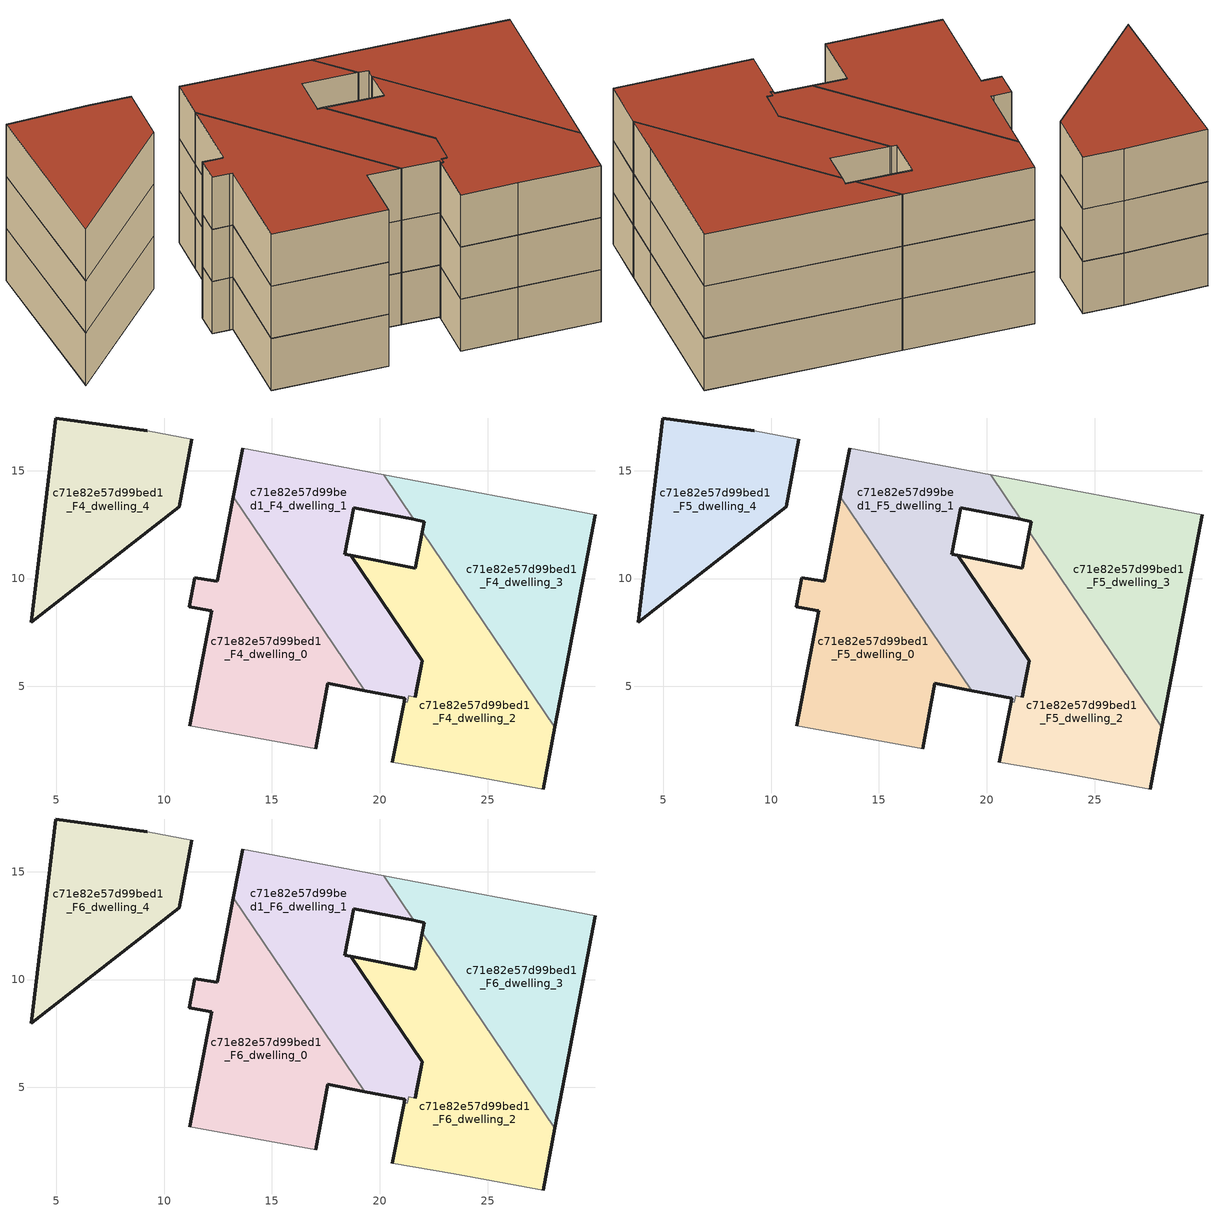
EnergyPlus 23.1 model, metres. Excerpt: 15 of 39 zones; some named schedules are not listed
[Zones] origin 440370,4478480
c71e82e57d99bed1_F4_dwelling_0
 floor to c71e82e57d99bed1_F3_dwelling_0 (EU_floor_Construction): 17.02,2.12 17.58,5.14 19.31,4.81 13.21,13.79 12.45,9.87 12.31,9.89 11.42,10.05 11.16,8.68 12.04,8.53 12.2,8.5 11.18,3.18 z12
 wall outside (EU_wall_Construction): 19.31,4.81 17.58,5.14 17.02,2.12 / 11.18,3.18 12.2,8.5 12.04,8.53 11.16,8.68 11.42,10.05 12.31,9.89 12.45,9.87 13.21,13.79 z12:15
 wall adiabatic (EU_wall_Construction): 17.02,2.12 11.18,3.18 z12:15
 wall to c71e82e57d99bed1_F4_dwelling_1 (EU_wall_Construction): 13.21,13.79 19.31,4.81 z12:15
c71e82e57d99bed1_F4_dwelling_1
 floor to c71e82e57d99bed1_F3_dwelling_1 (EU_floor_Construction): 21.63,4.51 21.96,6.19 18.64,11.08 18.36,11.13 18.78,13.29 21.58,12.74 20.17,14.81 13.65,16.04 13.21,13.79 19.31,4.81 21.16,4.45 21.13,4.3 21.28,4.27 21.34,4.57 z12
 wall outside (EU_wall_Construction): 21.13,4.3 21.16,4.45 19.31,4.81 / 13.21,13.79 13.65,16.04 / 21.58,12.74 18.78,13.29 18.36,11.13 18.64,11.08 21.96,6.19 21.63,4.51 z12:15
 wall adiabatic (EU_wall_Construction): 13.65,16.04 20.17,14.81 z12:15
 wall to c71e82e57d99bed1_F4_dwelling_2 (EU_wall_Construction): 21.63,4.51 21.34,4.57 21.28,4.27 21.13,4.3 z12:15
 wall to c71e82e57d99bed1_F4_dwelling_3 (EU_wall_Construction): 20.17,14.81 21.58,12.74 z12:15
c71e82e57d99bed1_F4_dwelling_2
 floor to c71e82e57d99bed1_F3_dwelling_2 (EU_floor_Construction): 27.56,0.25 28.12,3.11 21.97,12.17 21.65,10.48 18.64,11.08 21.96,6.19 21.69,4.8 21.63,4.51 21.34,4.57 21.28,4.27 21.13,4.3 20.58,1.48 23.42,0.99 z12
 wall outside (EU_wall_Construction): 28.12,3.11 27.56,0.25 / 20.58,1.48 21.13,4.3 / 21.63,4.51 21.69,4.8 21.96,6.19 18.64,11.08 21.65,10.48 21.97,12.17 z12:15
 wall adiabatic (EU_wall_Construction): 27.56,0.25 23.42,0.99 20.58,1.48 z12:15
 wall to c71e82e57d99bed1_F4_dwelling_3 (EU_wall_Construction): 21.97,12.17 28.12,3.11 z12:15
c71e82e57d99bed1_F4_dwelling_3
 floor to c71e82e57d99bed1_F3_dwelling_3 (EU_floor_Construction): 28.12,3.11 28.58,5.52 30,12.95 20.17,14.81 21.58,12.74 22.06,12.64 21.97,12.17 z12
 wall outside (EU_wall_Construction): 21.97,12.17 22.06,12.64 21.58,12.74 / 30,12.95 28.58,5.52 28.12,3.11 z12:15
 wall adiabatic (EU_wall_Construction): 20.17,14.81 30,12.95 z12:15
c71e82e57d99bed1_F4_dwelling_4
 floor to c71e82e57d99bed1_F3_dwelling_4 (EU_floor_Construction): 10.69,13.34 11.28,16.46 9.21,16.84 4.97,17.44 3.83,7.98 z12
 wall outside (EU_wall_Construction): 11.28,16.46 10.69,13.34 3.83,7.98 4.97,17.44 9.21,16.84 z12:15
 wall adiabatic (EU_wall_Construction): 9.21,16.84 11.28,16.46 z12:15
c71e82e57d99bed1_F5_dwelling_0
 floor to c71e82e57d99bed1_F4_dwelling_0 (EU_floor_Construction): 17.02,2.12 17.58,5.14 19.31,4.81 13.21,13.79 12.45,9.87 12.31,9.89 11.42,10.05 11.16,8.68 12.04,8.53 12.2,8.5 11.18,3.18 z15
 wall outside (EU_wall_Construction): 19.31,4.81 17.58,5.14 17.02,2.12 / 11.18,3.18 12.2,8.5 12.04,8.53 11.16,8.68 11.42,10.05 12.31,9.89 12.45,9.87 13.21,13.79 z15:18
 wall adiabatic (EU_wall_Construction): 17.02,2.12 11.18,3.18 z15:18
 wall to c71e82e57d99bed1_F5_dwelling_1 (EU_wall_Construction): 13.21,13.79 19.31,4.81 z15:18
c71e82e57d99bed1_F5_dwelling_1
 floor to c71e82e57d99bed1_F4_dwelling_1 (EU_floor_Construction): 21.63,4.51 21.96,6.19 18.64,11.08 18.36,11.13 18.78,13.29 21.58,12.74 20.17,14.81 13.65,16.04 13.21,13.79 19.31,4.81 21.16,4.45 21.13,4.3 21.28,4.27 21.34,4.57 z15
 wall outside (EU_wall_Construction): 21.13,4.3 21.16,4.45 19.31,4.81 / 13.21,13.79 13.65,16.04 / 21.58,12.74 18.78,13.29 18.36,11.13 18.64,11.08 21.96,6.19 21.63,4.51 z15:18
 wall adiabatic (EU_wall_Construction): 13.65,16.04 20.17,14.81 z15:18
 wall to c71e82e57d99bed1_F5_dwelling_2 (EU_wall_Construction): 21.63,4.51 21.34,4.57 21.28,4.27 21.13,4.3 z15:18
 wall to c71e82e57d99bed1_F5_dwelling_3 (EU_wall_Construction): 20.17,14.81 21.58,12.74 z15:18
c71e82e57d99bed1_F5_dwelling_2
 floor to c71e82e57d99bed1_F4_dwelling_2 (EU_floor_Construction): 27.56,0.25 28.12,3.11 21.97,12.17 21.65,10.48 18.64,11.08 21.96,6.19 21.69,4.8 21.63,4.51 21.34,4.57 21.28,4.27 21.13,4.3 20.58,1.48 23.42,0.99 z15
 wall outside (EU_wall_Construction): 28.12,3.11 27.56,0.25 / 20.58,1.48 21.13,4.3 / 21.63,4.51 21.69,4.8 21.96,6.19 18.64,11.08 21.65,10.48 21.97,12.17 z15:18
 wall adiabatic (EU_wall_Construction): 27.56,0.25 23.42,0.99 20.58,1.48 z15:18
 wall to c71e82e57d99bed1_F5_dwelling_3 (EU_wall_Construction): 21.97,12.17 28.12,3.11 z15:18
c71e82e57d99bed1_F5_dwelling_3
 floor to c71e82e57d99bed1_F4_dwelling_3 (EU_floor_Construction): 28.12,3.11 28.58,5.52 30,12.95 20.17,14.81 21.58,12.74 22.06,12.64 21.97,12.17 z15
 wall outside (EU_wall_Construction): 21.97,12.17 22.06,12.64 21.58,12.74 / 30,12.95 28.58,5.52 28.12,3.11 z15:18
 wall adiabatic (EU_wall_Construction): 20.17,14.81 30,12.95 z15:18
c71e82e57d99bed1_F5_dwelling_4
 floor to c71e82e57d99bed1_F4_dwelling_4 (EU_floor_Construction): 10.69,13.34 11.28,16.46 9.21,16.84 4.97,17.44 3.83,7.98 z15
 wall outside (EU_wall_Construction): 11.28,16.46 10.69,13.34 3.83,7.98 4.97,17.44 9.21,16.84 z15:18
 wall adiabatic (EU_wall_Construction): 9.21,16.84 11.28,16.46 z15:18
c71e82e57d99bed1_F6_dwelling_0
 floor to c71e82e57d99bed1_F5_dwelling_0 (EU_floor_Construction): 17.02,2.12 17.58,5.14 19.31,4.81 13.21,13.79 12.45,9.87 12.31,9.89 11.42,10.05 11.16,8.68 12.04,8.53 12.2,8.5 11.18,3.18 z18
 wall outside (EU_wall_Construction): 19.31,4.81 17.58,5.14 17.02,2.12 / 11.18,3.18 12.2,8.5 12.04,8.53 11.16,8.68 11.42,10.05 12.31,9.89 12.45,9.87 13.21,13.79 z18:21
 wall adiabatic (EU_wall_Construction): 17.02,2.12 11.18,3.18 z18:21
 wall to c71e82e57d99bed1_F6_dwelling_1 (EU_wall_Construction): 13.21,13.79 19.31,4.81 z18:21
 roof outside (EU_roof_Construction): 13.21,13.79 19.31,4.81 17.58,5.14 17.02,2.12 11.18,3.18 12.2,8.5 12.04,8.53 11.16,8.68 11.42,10.05 12.31,9.89 12.45,9.87 z21
c71e82e57d99bed1_F6_dwelling_1
 floor to c71e82e57d99bed1_F5_dwelling_1 (EU_floor_Construction): 21.63,4.51 21.96,6.19 18.64,11.08 18.36,11.13 18.78,13.29 21.58,12.74 20.17,14.81 13.65,16.04 13.21,13.79 19.31,4.81 21.16,4.45 21.13,4.3 21.28,4.27 21.34,4.57 z18
 wall outside (EU_wall_Construction): 21.13,4.3 21.16,4.45 19.31,4.81 / 13.21,13.79 13.65,16.04 / 21.58,12.74 18.78,13.29 18.36,11.13 18.64,11.08 21.96,6.19 21.63,4.51 z18:21
 wall adiabatic (EU_wall_Construction): 13.65,16.04 20.17,14.81 z18:21
 wall to c71e82e57d99bed1_F6_dwelling_2 (EU_wall_Construction): 21.63,4.51 21.34,4.57 21.28,4.27 21.13,4.3 z18:21
 wall to c71e82e57d99bed1_F6_dwelling_3 (EU_wall_Construction): 20.17,14.81 21.58,12.74 z18:21
 roof outside (EU_roof_Construction): 20.17,14.81 21.58,12.74 18.78,13.29 18.36,11.13 18.64,11.08 21.96,6.19 21.63,4.51 21.34,4.57 21.28,4.27 21.13,4.3 21.16,4.45 19.31,4.81 13.21,13.79 13.65,16.04 z21
c71e82e57d99bed1_F6_dwelling_2
 floor to c71e82e57d99bed1_F5_dwelling_2 (EU_floor_Construction): 27.56,0.25 28.12,3.11 21.97,12.17 21.65,10.48 18.64,11.08 21.96,6.19 21.69,4.8 21.63,4.51 21.34,4.57 21.28,4.27 21.13,4.3 20.58,1.48 23.42,0.99 z18
 wall outside (EU_wall_Construction): 28.12,3.11 27.56,0.25 / 20.58,1.48 21.13,4.3 / 21.63,4.51 21.69,4.8 21.96,6.19 18.64,11.08 21.65,10.48 21.97,12.17 z18:21
 wall adiabatic (EU_wall_Construction): 27.56,0.25 23.42,0.99 20.58,1.48 z18:21
 wall to c71e82e57d99bed1_F6_dwelling_3 (EU_wall_Construction): 21.97,12.17 28.12,3.11 z18:21
 roof outside (EU_roof_Construction): 21.97,12.17 28.12,3.11 27.56,0.25 23.42,0.99 20.58,1.48 21.13,4.3 21.28,4.27 21.34,4.57 21.63,4.51 21.69,4.8 21.96,6.19 18.64,11.08 21.65,10.48 z21
c71e82e57d99bed1_F6_dwelling_3
 floor to c71e82e57d99bed1_F5_dwelling_3 (EU_floor_Construction): 28.12,3.11 28.58,5.52 30,12.95 20.17,14.81 21.58,12.74 22.06,12.64 21.97,12.17 z18
 wall outside (EU_wall_Construction): 21.97,12.17 22.06,12.64 21.58,12.74 / 30,12.95 28.58,5.52 28.12,3.11 z18:21
 wall adiabatic (EU_wall_Construction): 20.17,14.81 30,12.95 z18:21
 roof outside (EU_roof_Construction): 30,12.95 28.58,5.52 28.12,3.11 21.97,12.17 22.06,12.64 21.58,12.74 20.17,14.81 z21
c71e82e57d99bed1_F6_dwelling_4
 floor to c71e82e57d99bed1_F5_dwelling_4 (EU_floor_Construction): 10.69,13.34 11.28,16.46 9.21,16.84 4.97,17.44 3.83,7.98 z18
 wall outside (EU_wall_Construction): 11.28,16.46 10.69,13.34 3.83,7.98 4.97,17.44 9.21,16.84 z18:21
 wall adiabatic (EU_wall_Construction): 9.21,16.84 11.28,16.46 z18:21
 roof outside (EU_roof_Construction): 11.28,16.46 10.69,13.34 3.83,7.98 4.97,17.44 9.21,16.84 z21
[Building]
EU S2 Campaign: North Axis=0; Terrain=City; Solar Distribution=FullExterior
[Site:Location]
Madrid: Latitude=40.5; Longitude=-3.5; Time Zone=1; Elevation=609
[SizingPeriod:WeatherFileDays]
AnnualSizingPeriod: Begin Month=1; Begin Day of Month=1; End Month=12; End Day of Month=31; Day of Week for Start Day=Monday; Use Weather File Daylight Saving Period=No; Use Weather File Rain and Snow Indicators=No
[MATERIAL]
EU_InternalMass_Material: Roughness=MediumRough; Thickness=0.1; Conductivity=1; Density=1800; Specific Heat=900; Thermal Absorptance=0.9; Solar Absorptance=0.7; Visible Absorptance=0.7
[MATERIAL:NOMASS] Roughness=MediumRough; Thermal Absorptance=0.9; Solar Absorptance=0.7; Visible Absorptance=0.7
Name | Thermal Resistance
EU_wall_NoMass | 0.419739
EU_roof_NoMass | 0.352165
EU_floor_NoMass | 0.608284
[CONSTRUCTION]
EU_wall_Construction: EU_wall_NoMass
EU_roof_Construction: EU_roof_NoMass
EU_floor_Construction: EU_floor_NoMass
EU_InternalMass_Construction: EU_InternalMass_Material
[ZONE] Type=1; Multiplier=1; Ceiling Height=autocalculate; Floor Area=autocalculate; Part of Total Floor Area=Yes
Name | Volume
c71e82e57d99bed1_F4_dwelling_0; c71e82e57d99bed1_F5_dwelling_0; c71e82e57d99bed1_F6_dwelling_0 | 147.885
c71e82e57d99bed1_F4_dwelling_1; c71e82e57d99bed1_F5_dwelling_1; c71e82e57d99bed1_F6_dwelling_1 | 142.915
c71e82e57d99bed1_F4_dwelling_2; c71e82e57d99bed1_F5_dwelling_2; c71e82e57d99bed1_F6_dwelling_2 | 158.773
c71e82e57d99bed1_F4_dwelling_3; c71e82e57d99bed1_F5_dwelling_3; c71e82e57d99bed1_F6_dwelling_3 | 149.848
c71e82e57d99bed1_F4_dwelling_4; c71e82e57d99bed1_F5_dwelling_4; c71e82e57d99bed1_F6_dwelling_4 | 119.16
[INTERNALMASS] Construction=EU_InternalMass_Construction
Name | Zone or ZoneList | Surface Area
c71e82e57d99bed1_F4_dwelling_0_EU_InternalMass | c71e82e57d99bed1_F4_dwelling_0 | 49.2946
c71e82e57d99bed1_F4_dwelling_1_EU_InternalMass | c71e82e57d99bed1_F4_dwelling_1 | 47.6406
c71e82e57d99bed1_F4_dwelling_2_EU_InternalMass | c71e82e57d99bed1_F4_dwelling_2 | 52.9244
c71e82e57d99bed1_F4_dwelling_3_EU_InternalMass | c71e82e57d99bed1_F4_dwelling_3 | 49.9494
c71e82e57d99bed1_F4_dwelling_4_EU_InternalMass | c71e82e57d99bed1_F4_dwelling_4 | 79.4459
c71e82e57d99bed1_F5_dwelling_0_EU_InternalMass | c71e82e57d99bed1_F5_dwelling_0 | 49.2946
c71e82e57d99bed1_F5_dwelling_1_EU_InternalMass | c71e82e57d99bed1_F5_dwelling_1 | 47.6406
c71e82e57d99bed1_F5_dwelling_2_EU_InternalMass | c71e82e57d99bed1_F5_dwelling_2 | 52.9244
c71e82e57d99bed1_F5_dwelling_3_EU_InternalMass | c71e82e57d99bed1_F5_dwelling_3 | 49.9494
c71e82e57d99bed1_F5_dwelling_4_EU_InternalMass | c71e82e57d99bed1_F5_dwelling_4 | 79.4459
c71e82e57d99bed1_F6_dwelling_0_EU_InternalMass | c71e82e57d99bed1_F6_dwelling_0 | 49.2946
c71e82e57d99bed1_F6_dwelling_1_EU_InternalMass | c71e82e57d99bed1_F6_dwelling_1 | 47.6406
c71e82e57d99bed1_F6_dwelling_2_EU_InternalMass | c71e82e57d99bed1_F6_dwelling_2 | 52.9244
c71e82e57d99bed1_F6_dwelling_3_EU_InternalMass | c71e82e57d99bed1_F6_dwelling_3 | 49.9494
c71e82e57d99bed1_F6_dwelling_4_EU_InternalMass | c71e82e57d99bed1_F6_dwelling_4 | 79.4459
[OTHEREQUIPMENT] Fuel Type=Electricity; Design Level Calculation Method=Watts/Area; Power per Zone Floor Area=1; Fraction Latent=0; Fraction Radiant=0; Fraction Lost=0; Carbon Dioxide Generation Rate=0; EndUse Subcategory=EU_Step8_InternalGains
Name | Zone or ZoneList or Space or SpaceList | Schedule
EU_Step8_InternalGain_c71e82e57d99bed1_F4_dwelling_0_f000 | c71e82e57d99bed1_F4_dwelling_0 | EU_Step8_GainSchedule_c71e82e57d99bed1_F4_dwelling_0_f000
EU_Step8_InternalGain_c71e82e57d99bed1_F4_dwelling_1_f000 | c71e82e57d99bed1_F4_dwelling_1 | EU_Step8_GainSchedule_c71e82e57d99bed1_F4_dwelling_1_f000
EU_Step8_InternalGain_c71e82e57d99bed1_F4_dwelling_2_f000 | c71e82e57d99bed1_F4_dwelling_2 | EU_Step8_GainSchedule_c71e82e57d99bed1_F4_dwelling_2_f000
EU_Step8_InternalGain_c71e82e57d99bed1_F4_dwelling_3_f000 | c71e82e57d99bed1_F4_dwelling_3 | EU_Step8_GainSchedule_c71e82e57d99bed1_F4_dwelling_3_f000
EU_Step8_InternalGain_c71e82e57d99bed1_F4_dwelling_4_f000 | c71e82e57d99bed1_F4_dwelling_4 | EU_Step8_GainSchedule_c71e82e57d99bed1_F4_dwelling_4_f000
EU_Step8_InternalGain_c71e82e57d99bed1_F5_dwelling_0_f000 | c71e82e57d99bed1_F5_dwelling_0 | EU_Step8_GainSchedule_c71e82e57d99bed1_F5_dwelling_0_f000
EU_Step8_InternalGain_c71e82e57d99bed1_F5_dwelling_1_f000 | c71e82e57d99bed1_F5_dwelling_1 | EU_Step8_GainSchedule_c71e82e57d99bed1_F5_dwelling_1_f000
EU_Step8_InternalGain_c71e82e57d99bed1_F5_dwelling_2_f000 | c71e82e57d99bed1_F5_dwelling_2 | EU_Step8_GainSchedule_c71e82e57d99bed1_F5_dwelling_2_f000
EU_Step8_InternalGain_c71e82e57d99bed1_F5_dwelling_3_f000 | c71e82e57d99bed1_F5_dwelling_3 | EU_Step8_GainSchedule_c71e82e57d99bed1_F5_dwelling_3_f000
EU_Step8_InternalGain_c71e82e57d99bed1_F5_dwelling_4_f000 | c71e82e57d99bed1_F5_dwelling_4 | EU_Step8_GainSchedule_c71e82e57d99bed1_F5_dwelling_4_f000
EU_Step8_InternalGain_c71e82e57d99bed1_F6_dwelling_0_f000 | c71e82e57d99bed1_F6_dwelling_0 | EU_Step8_GainSchedule_c71e82e57d99bed1_F6_dwelling_0_f000
EU_Step8_InternalGain_c71e82e57d99bed1_F6_dwelling_1_f000 | c71e82e57d99bed1_F6_dwelling_1 | EU_Step8_GainSchedule_c71e82e57d99bed1_F6_dwelling_1_f000
EU_Step8_InternalGain_c71e82e57d99bed1_F6_dwelling_2_f000 | c71e82e57d99bed1_F6_dwelling_2 | EU_Step8_GainSchedule_c71e82e57d99bed1_F6_dwelling_2_f000
EU_Step8_InternalGain_c71e82e57d99bed1_F6_dwelling_3_f000 | c71e82e57d99bed1_F6_dwelling_3 | EU_Step8_GainSchedule_c71e82e57d99bed1_F6_dwelling_3_f000
EU_Step8_InternalGain_c71e82e57d99bed1_F6_dwelling_4_f000 | c71e82e57d99bed1_F6_dwelling_4 | EU_Step8_GainSchedule_c71e82e57d99bed1_F6_dwelling_4_f000
[ZONEVENTILATION:DESIGNFLOWRATE] Schedule=EU_AlwaysOn; Design Flow Rate Calculation Method=AirChanges/Hour; Air Changes per Hour=0.703302; Ventilation Type=Natural; Fan Pressure Rise=0; Fan Total Efficiency=1; Constant Term Coefficient=1; Temperature Term Coefficient=0; Velocity Term Coefficient=0; Velocity Squared Term Coefficient=0; Minimum Indoor Temperature=-100; Maximum Indoor Temperature=100; Delta Temperature=-100; Minimum Outdoor Temperature=-100; Maximum Outdoor Temperature=100; Maximum Wind Speed=40
Name | Zone or ZoneList or Space or SpaceList
EU_ConstantAir_c71e82e57d99bed1_F4_dwelling_0 | c71e82e57d99bed1_F4_dwelling_0
EU_ConstantAir_c71e82e57d99bed1_F4_dwelling_1 | c71e82e57d99bed1_F4_dwelling_1
EU_ConstantAir_c71e82e57d99bed1_F4_dwelling_2 | c71e82e57d99bed1_F4_dwelling_2
EU_ConstantAir_c71e82e57d99bed1_F4_dwelling_3 | c71e82e57d99bed1_F4_dwelling_3
EU_ConstantAir_c71e82e57d99bed1_F4_dwelling_4 | c71e82e57d99bed1_F4_dwelling_4
EU_ConstantAir_c71e82e57d99bed1_F5_dwelling_0 | c71e82e57d99bed1_F5_dwelling_0
EU_ConstantAir_c71e82e57d99bed1_F5_dwelling_1 | c71e82e57d99bed1_F5_dwelling_1
EU_ConstantAir_c71e82e57d99bed1_F5_dwelling_2 | c71e82e57d99bed1_F5_dwelling_2
EU_ConstantAir_c71e82e57d99bed1_F5_dwelling_3 | c71e82e57d99bed1_F5_dwelling_3
EU_ConstantAir_c71e82e57d99bed1_F5_dwelling_4 | c71e82e57d99bed1_F5_dwelling_4
EU_ConstantAir_c71e82e57d99bed1_F6_dwelling_0 | c71e82e57d99bed1_F6_dwelling_0
EU_ConstantAir_c71e82e57d99bed1_F6_dwelling_1 | c71e82e57d99bed1_F6_dwelling_1
EU_ConstantAir_c71e82e57d99bed1_F6_dwelling_2 | c71e82e57d99bed1_F6_dwelling_2
EU_ConstantAir_c71e82e57d99bed1_F6_dwelling_3 | c71e82e57d99bed1_F6_dwelling_3
EU_ConstantAir_c71e82e57d99bed1_F6_dwelling_4 | c71e82e57d99bed1_F6_dwelling_4
[HVACTEMPLATE:ZONE:IDEALLOADSAIRSYSTEM] System Availability Schedule=EU_AlwaysOn; Maximum Heating Supply Air Temperature=50; Minimum Cooling Supply Air Temperature=13; Maximum Heating Supply Air Humidity Ratio=0.0156; Minimum Cooling Supply Air Humidity Ratio=0.0077; Heating Limit=NoLimit; Cooling Limit=NoLimit; Heating Availability Schedule=EU_AlwaysOn; Cooling Availability Schedule=EU_CoolingOff; Dehumidification Control Type=ConstantSensibleHeatRatio; Cooling Sensible Heat Ratio=0.7; Dehumidification Setpoint=60; Humidification Control Type=None; Humidification Setpoint=30; Outdoor Air Method=None; Outdoor Air Flow Rate per Person=0.00944; Outdoor Air Flow Rate per Zone Floor Area=0; Outdoor Air Flow Rate per Zone=0; Demand Controlled Ventilation Type=None; Outdoor Air Economizer Type=NoEconomizer; Heat Recovery Type=None; Sensible Heat Recovery Effectiveness=0.7; Latent Heat Recovery Effectiveness=0.65
Name | Template Thermostat
c71e82e57d99bed1_F4_dwelling_0 | EU_HeatOnly_c71e82e57d99bed1_F4_dwelling_0
c71e82e57d99bed1_F4_dwelling_1 | EU_HeatOnly_c71e82e57d99bed1_F4_dwelling_1
c71e82e57d99bed1_F4_dwelling_2 | EU_HeatOnly_c71e82e57d99bed1_F4_dwelling_2
c71e82e57d99bed1_F4_dwelling_3 | EU_HeatOnly_c71e82e57d99bed1_F4_dwelling_3
c71e82e57d99bed1_F4_dwelling_4 | EU_HeatOnly_c71e82e57d99bed1_F4_dwelling_4
c71e82e57d99bed1_F5_dwelling_0 | EU_HeatOnly_c71e82e57d99bed1_F5_dwelling_0
c71e82e57d99bed1_F5_dwelling_1 | EU_HeatOnly_c71e82e57d99bed1_F5_dwelling_1
